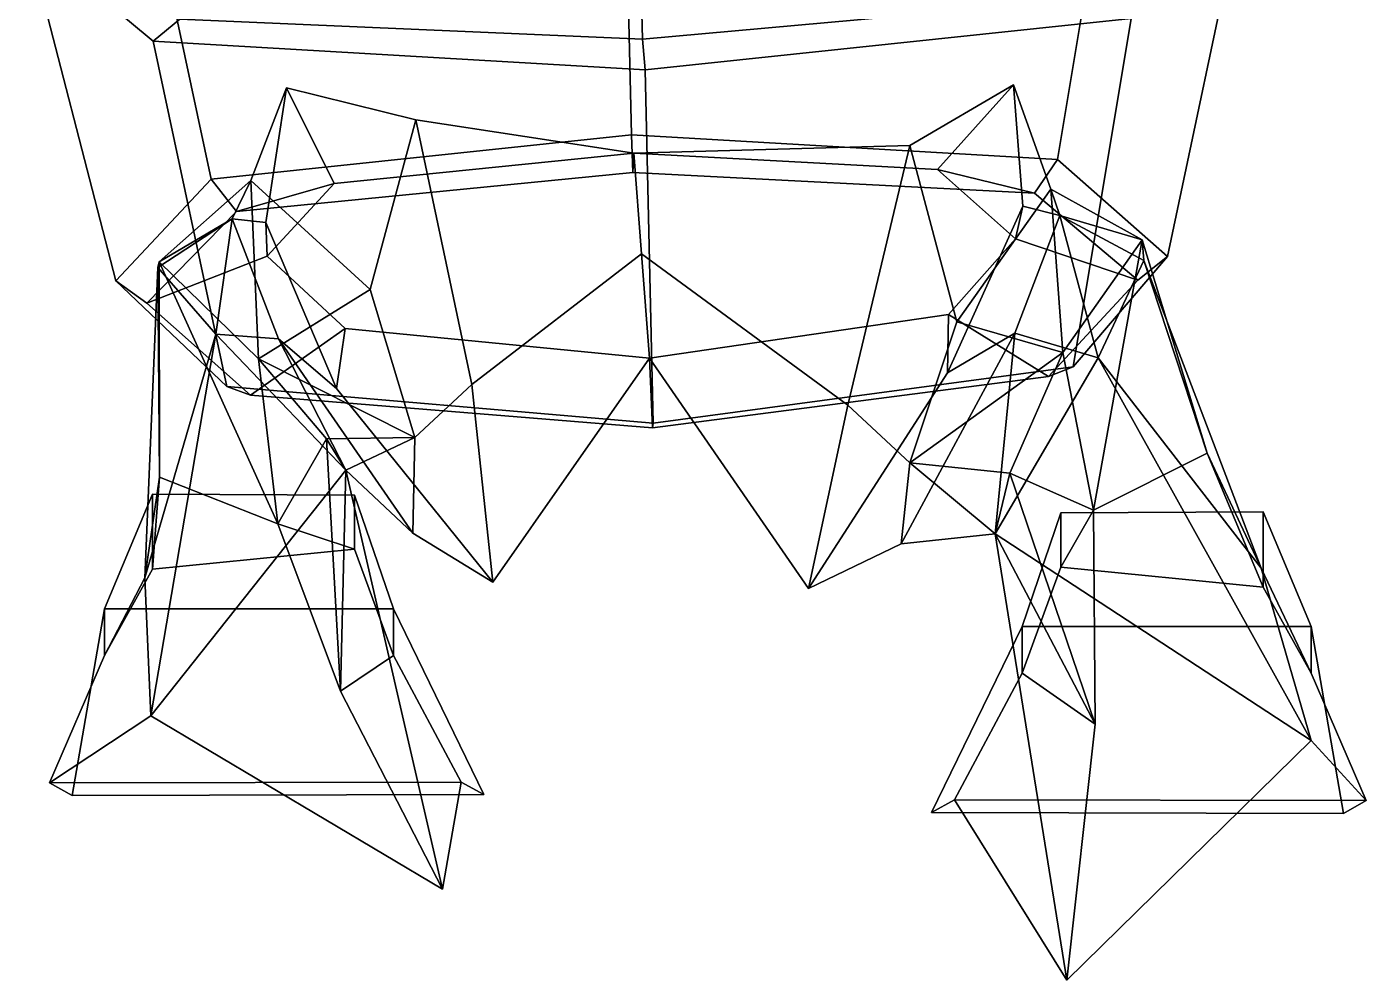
# Model space of a CAD drawing. Extents: x -187 to 187, y -184 to 294.
# Drawn here: x -105 to 120.7, y -184.1 to -23.4 of the extents above; entities that cross this region are included whole.
import ezdxf

# ---------------------------------------------------------------- set-up
doc = ezdxf.new("R2010")
doc.units = 0

msp = doc.modelspace()

# ---------------------------------------------------------------- linework, layer by layer
for points in [[(-3.126848, -41.605831, 157.593658), (-4.479891, 17.923294, 152.316315), (-86.348366, 9.149524, 111.30555), (-73.916824, -49.078041, 116.60762)], [(-3.126848, -41.605831, 157.593658), (68.652336, -45.7705, 118.113564), (78.425255, 12.972208, 113.046036), (-4.479891, 17.923294, 152.316315)], [(78.425255, 12.972208, 113.046036), (68.652336, -45.7705, 118.113564), (87.233093, -62.09948, 19.743565), (99.602646, -3.296536, 14.703467)], [(-86.348366, 9.149524, 111.30555), (-104.986092, -8.042902, 12.542408), (-89.957901, -66.210228, 17.871906), (-73.916824, -49.078041, 116.60762)], [(-79.215431, -22.082144, -80.865662), (-2.065853, 7.363235, -109.576958), (-1.227257, -25.452917, -115.122917)], [(76.18502, -18.476934, -79.224174), (-1.227257, -25.452917, -115.122917), (-2.065853, 7.363235, -109.576958)], [(87.233093, -62.09948, 19.743565), (71.304932, -80.719582, -87.756783), (81.07785, -21.976881, -92.82431), (99.602646, -3.296536, 14.703467)], [(-83.695763, -25.799551, -94.564812), (-104.986092, -8.042902, 12.542408), (-99.156784, -6.634664, 12.491493), (-79.215431, -22.082144, -80.865662)], [(-89.957901, -66.210228, 17.871906), (-104.986092, -8.042902, 12.542408), (-83.695763, -25.799551, -94.564812), (-71.264214, -84.027115, -89.262741)], [(81.07785, -21.976881, -92.82431), (-0.796108, -30.634163, -133.830887), (-1.227257, -25.452917, -115.122917), (76.18502, -18.476934, -79.224174)], [(-83.695763, -25.799551, -94.564812), (-79.215431, -22.082144, -80.865662), (-1.227257, -25.452917, -115.122917), (-0.796108, -30.634163, -133.830887)], [(71.304932, -80.719582, -87.756783), (0.560266, -90.185051, -128.566132), (-0.796108, -30.634163, -133.830887), (81.07785, -21.976881, -92.82431)], [(-71.264214, -84.027115, -89.262741), (-83.695763, -25.799551, -94.564812), (-0.796108, -30.634163, -133.830887), (0.560266, -90.185051, -128.566132)], [(-67.231628, -49.316982, 23.684855), (-61.219753, -33.702869, 47.994751), (-64.684685, -56.345417, 3.835907), (-70.369431, -55.770741, 0.690508)], [(-47.129017, -67.6894, 59.325424), (-39.415585, -39.046085, 90.356926), (-61.219753, -33.702869, 47.994751), (-67.231628, -49.316982, 23.684855)], [(-53.181587, -49.819527, 88.359421), (-64.471985, -62.054539, 17.826143), (-64.684685, -56.345417, 3.835907), (-61.219753, -33.702869, 47.994751)], [(-2.699945, -44.712799, 117.803055), (-53.181587, -49.819527, 88.359421), (-61.219753, -33.702869, 47.994751), (-39.415585, -39.046085, 90.356926)], [(-2.699945, -44.712799, 117.803055), (43.773079, -43.39711, 93.957283), (61.24826, -33.175507, 48.689381), (48.480534, -47.46101, 89.433273)], [(51.699409, -73.114716, 60.5233), (67.57608, -50.740479, 22.630728), (61.24826, -33.175507, 48.689381), (43.773079, -43.39711, 93.957283)], [(48.480534, -47.46101, 89.433273), (61.24826, -33.175507, 48.689381), (62.833324, -53.611179, 3.17689), (61.58522, -59.130077, 19.157677)], [(67.57608, -50.740479, 22.630728), (69.049683, -55.199757, -1.196789), (62.833324, -53.611179, 3.17689), (61.24826, -33.175507, 48.689381)], [(-47.129017, -67.6894, 59.325424), (-39.603508, -92.583336, 38.977379), (-30.002028, -83.685555, 32.673679), (-39.415585, -39.046085, 90.356926)], [(-1.415741, -61.63271, 18.134983), (-2.699945, -44.712799, 117.803055), (-39.415585, -39.046085, 90.356926), (-30.002028, -83.685555, 32.673679)], [(-3.126848, -41.605831, 157.593658), (-73.916824, -49.078041, 116.60762), (-69.625969, -54.527298, 107.071053), (-2.851008, -47.967602, 143.398651)], [(-3.126848, -41.605831, 157.593658), (-2.851008, -47.967602, 143.398651), (64.79261, -51.408848, 108.490906), (68.652336, -45.7705, 118.113564)], [(-2.851008, -47.967602, 143.398651), (-69.625969, -54.527298, 107.071053), (-53.181587, -49.819527, 88.359421), (-2.699945, -44.712799, 117.803055)], [(-2.851008, -47.967602, 143.398651), (-2.699945, -44.712799, 117.803055), (48.480534, -47.46101, 89.433273), (64.79261, -51.408848, 108.490906)], [(33.358456, -87.154129, 36.106113), (43.773079, -43.39711, 93.957283), (-2.699945, -44.712799, 117.803055), (-1.415741, -61.63271, 18.134983)], [(51.699409, -73.114716, 60.5233), (43.773079, -43.39711, 93.957283), (33.358456, -87.154129, 36.106113), (43.814308, -96.859138, 40.087353)], [(68.652336, -45.7705, 118.113564), (64.79261, -51.408848, 108.490906), (82.2267, -66.077118, 20.031902), (87.233093, -62.09948, 19.743565)], [(-73.916824, -49.078041, 116.60762), (-89.957901, -66.210228, 17.871906), (-84.776085, -69.9515, 18.26786), (-69.625969, -54.527298, 107.071053)], [(-65.946548, -79.31768, 76.919052), (-67.231628, -49.316982, 23.684855), (-82.668358, -62.983429, 45.84919)], [(-82.668358, -62.983429, 45.84919), (-67.231628, -49.316982, 23.684855), (-70.369431, -55.770741, 0.690508)], [(-65.946548, -79.31768, 76.919052), (-47.129017, -67.6894, 59.325424), (-67.231628, -49.316982, 23.684855)], [(64.79261, -51.408848, 108.490906), (48.480534, -47.46101, 89.433273), (61.58522, -59.130077, 19.157677), (82.2267, -66.077118, 20.031902)], [(-69.625969, -54.527298, 107.071053), (-84.776085, -69.9515, 18.26786), (-64.471985, -62.054539, 17.826143), (-53.181587, -49.819527, 88.359421)], [(69.594414, -78.297493, 74.42836), (67.57608, -50.740479, 22.630728), (51.699409, -73.114716, 60.5233)], [(69.594414, -78.297493, 74.42836), (82.95578, -59.305244, 41.382126), (67.57608, -50.740479, 22.630728)], [(82.95578, -59.305244, 41.382126), (69.049683, -55.199757, -1.196789), (67.57608, -50.740479, 22.630728)], [(61.58522, -59.130077, 19.157677), (62.833324, -53.611179, 3.17689), (50.160908, -81.693474, -34.546967), (50.335434, -71.90007, -54.526928)], [(69.049683, -55.199757, -1.196789), (61.482124, -75.046783, -11.669995), (50.160908, -81.693474, -34.546967), (62.833324, -53.611179, 3.17689)], [(-82.668358, -62.983429, 45.84919), (-70.369431, -55.770741, 0.690508), (-82.914261, -63.939262, 25.269993)], [(-82.914261, -63.939262, 25.269993), (-70.369431, -55.770741, 0.690508), (-73.108864, -75.197731, 15.218705)], [(-73.108864, -75.197731, 15.218705), (-70.369431, -55.770741, 0.690508), (-62.574604, -75.990608, -9.979212)], [(-70.369431, -55.770741, 0.690508), (-64.684685, -56.345417, 3.835907), (-52.784237, -84.347824, -34.997944), (-62.574604, -75.990608, -9.979212)], [(-64.471985, -62.054539, 17.826143), (-51.326691, -74.258583, -55.60078), (-52.784237, -84.347824, -34.997944), (-64.684685, -56.345417, 3.835907)], [(75.533463, -79.167, 9.734867), (61.482124, -75.046783, -11.669995), (69.049683, -55.199757, -1.196789)], [(82.95578, -59.305244, 41.382126), (83.242111, -62.770077, 19.881268), (69.049683, -55.199757, -1.196789)], [(83.242111, -62.770077, 19.881268), (75.533463, -79.167, 9.734867), (69.049683, -55.199757, -1.196789)], [(82.2267, -66.077118, 20.031902), (61.58522, -59.130077, 19.157677), (50.335434, -71.90007, -54.526928), (67.140038, -82.337242, -73.695251)], [(74.735092, -104.838234, 54.727467), (82.95578, -59.305244, 41.382126), (69.594414, -78.297493, 74.42836)], [(93.905197, -95.222252, 26.281544), (82.95578, -59.305244, 41.382126), (74.735092, -104.838234, 54.727467)], [(93.905197, -95.222252, 26.281544), (83.242111, -62.770077, 19.881268), (82.95578, -59.305244, 41.382126)], [(-84.776085, -69.9515, 18.26786), (-67.278542, -85.455681, -75.115105), (-51.326691, -74.258583, -55.60078), (-64.471985, -62.054539, 17.826143)], [(-82.638763, -99.287155, 21.800533), (-82.668358, -62.983429, 45.84919), (-82.914261, -63.939262, 25.269993)], [(-62.662067, -107.160294, 50.103584), (-65.946548, -79.31768, 76.919052), (-82.668358, -62.983429, 45.84919)], [(-82.638763, -99.287155, 21.800533), (-62.662067, -107.160294, 50.103584), (-82.668358, -62.983429, 45.84919)], [(-0.080074, -79.230659, -85.52713), (-1.415741, -61.63271, 18.134983), (-30.002028, -83.685555, 32.673679), (-26.43787, -116.961395, -37.324142)], [(33.358456, -87.154129, 36.106113), (-1.415741, -61.63271, 18.134983), (-0.080074, -79.230659, -85.52713), (26.715611, -118.040146, -34.098648)], [(87.233093, -62.09948, 19.743565), (82.2267, -66.077118, 20.031902), (67.140038, -82.337242, -73.695251), (71.304932, -80.719582, -87.756783)], [(102.975288, -114.641479, 3.839489), (75.533463, -79.167, 9.734867), (83.242111, -62.770077, 19.881268)], [(102.975288, -114.641479, 3.839489), (83.242111, -62.770077, 19.881268), (93.905197, -95.222252, 26.281544)], [(-85.124901, -116.248703, -5.220485), (-82.638763, -99.287155, 21.800533), (-82.914261, -63.939262, 25.269993)], [(-85.124901, -116.248703, -5.220485), (-82.914261, -63.939262, 25.269993), (-73.108864, -75.197731, 15.218705)], [(-89.957901, -66.210228, 17.871906), (-71.264214, -84.027115, -89.262741), (-67.278542, -85.455681, -75.115105), (-84.776085, -69.9515, 18.26786)], [(-65.946548, -79.31768, 76.919052), (-39.603508, -92.583336, 38.977379), (-47.129017, -67.6894, 59.325424)], [(50.335434, -71.90007, -54.526928), (50.160908, -81.693474, -34.546967), (26.715611, -118.040146, -34.098648), (-0.080074, -79.230659, -85.52713)], [(67.140038, -82.337242, -73.695251), (50.335434, -71.90007, -54.526928), (-0.080074, -79.230659, -85.52713), (0.411926, -90.958061, -109.840111)], [(-67.278542, -85.455681, -75.115105), (0.411926, -90.958061, -109.840111), (-0.080074, -79.230659, -85.52713), (-51.326691, -74.258583, -55.60078)], [(-51.326691, -74.258583, -55.60078), (-0.080074, -79.230659, -85.52713), (-26.43787, -116.961395, -37.324142), (-52.784237, -84.347824, -34.997944)], [(69.594414, -78.297493, 74.42836), (51.699409, -73.114716, 60.5233), (43.814308, -96.859138, 40.087353)], [(-84.086281, -139.522842, -42.51516), (-85.124901, -116.248703, -5.220485), (-73.108864, -75.197731, 15.218705)], [(-84.086281, -139.522842, -42.51516), (-73.108864, -75.197731, 15.218705), (-51.239632, -98.108917, 29.795233)], [(-73.108864, -75.197731, 15.218705), (-62.574604, -75.990608, -9.979212), (-51.239632, -98.108917, 29.795233)], [(-62.574604, -75.990608, -9.979212), (-52.784237, -84.347824, -34.997944), (-26.43787, -116.961395, -37.324142), (-39.964355, -108.725731, 7.534552)], [(-51.239632, -98.108917, 29.795233), (-62.574604, -75.990608, -9.979212), (-39.964355, -108.725731, 7.534552)], [(61.482124, -75.046783, -11.669995), (42.324089, -110.509003, 7.752942), (26.715611, -118.040146, -34.098648), (50.160908, -81.693474, -34.546967)], [(58.175453, -108.85405, 25.740276), (42.324089, -110.509003, 7.752942), (61.482124, -75.046783, -11.669995)], [(75.533463, -79.167, 9.734867), (58.175453, -108.85405, 25.740276), (61.482124, -75.046783, -11.669995)], [(69.594414, -78.297493, 74.42836), (43.814308, -96.859138, 40.087353), (60.62751, -98.606194, 55.991478)], [(74.735092, -104.838234, 54.727467), (69.594414, -78.297493, 74.42836), (60.62751, -98.606194, 55.991478)], [(-65.946548, -79.31768, 76.919052), (-54.504799, -92.830475, 58.873367), (-39.603508, -92.583336, 38.977379)], [(-62.662067, -107.160294, 50.103584), (-54.504799, -92.830475, 58.873367), (-65.946548, -79.31768, 76.919052)], [(71.304932, -80.719582, -87.756783), (67.140038, -82.337242, -73.695251), (0.411926, -90.958061, -109.840111), (0.560266, -90.185051, -128.566132)], [(111.433388, -143.637817, -27.596563), (58.175453, -108.85405, 25.740276), (75.533463, -79.167, 9.734867)], [(111.433388, -143.637817, -27.596563), (75.533463, -79.167, 9.734867), (102.975288, -114.641479, 3.839489)], [(-71.264214, -84.027115, -89.262741), (0.560266, -90.185051, -128.566132), (0.411926, -90.958061, -109.840111), (-67.278542, -85.455681, -75.115105)], [(-39.603508, -92.583336, 38.977379), (-39.964355, -108.725731, 7.534552), (-26.43787, -116.961395, -37.324142), (-30.002028, -83.685555, 32.673679)], [(43.814308, -96.859138, 40.087353), (33.358456, -87.154129, 36.106113), (26.715611, -118.040146, -34.098648), (42.324089, -110.509003, 7.752942)], [(-52.155159, -135.329178, 19.938122), (-54.504799, -92.830475, 58.873367), (-62.662067, -107.160294, 50.103584)], [(-54.504799, -92.830475, 58.873367), (-51.239632, -98.108917, 29.795233), (-39.603508, -92.583336, 38.977379)], [(-52.155159, -135.329178, 19.938122), (-51.239632, -98.108917, 29.795233), (-54.504799, -92.830475, 58.873367)], [(-51.239632, -98.108917, 29.795233), (-39.964355, -108.725731, 7.534552), (-39.603508, -92.583336, 38.977379)], [(58.175453, -108.85405, 25.740276), (43.814308, -96.859138, 40.087353), (42.324089, -110.509003, 7.752942)], [(60.62751, -98.606194, 55.991478), (43.814308, -96.859138, 40.087353), (58.175453, -108.85405, 25.740276)], [(74.735092, -104.838234, 54.727467), (69.249413, -114.432213, 60.256474), (103.322716, -117.804131, 60.256474), (93.905197, -95.222252, 26.281544)], [(102.975288, -114.641479, 3.839489), (93.905197, -95.222252, 26.281544), (103.322716, -117.804131, 60.256474), (111.416473, -132.323959, 68.290146)], [(-85.124901, -116.248703, -5.220485), (-91.910698, -129.330063, 60.481144), (-83.816948, -114.810242, 52.447468), (-82.638763, -99.287155, 21.800533)], [(-34.952396, -168.706589, -7.523606), (-84.086281, -139.522842, -42.51516), (-51.239632, -98.108917, 29.795233)], [(-62.662067, -107.160294, 50.103584), (-82.638763, -99.287155, 21.800533), (-83.816948, -114.810242, 52.447468), (-49.743637, -111.438324, 52.447468)], [(-34.952396, -168.706589, -7.523606), (-51.239632, -98.108917, 29.795233), (-52.155159, -135.329178, 19.938122)], [(75.046028, -140.929153, 30.782587), (60.62751, -98.606194, 55.991478), (58.175453, -108.85405, 25.740276)], [(75.046028, -140.929153, 30.782587), (74.735092, -104.838234, 54.727467), (60.62751, -98.606194, 55.991478)], [(-43.22208, -121.47332, 121.30751), (-49.743641, -102.311806, 106.00528), (-83.816948, -102.138145, 106.00528), (-91.910706, -121.47332, 121.30751)], [(-91.910706, -121.47332, 121.30751), (-83.816948, -102.138145, 106.00528), (-83.816948, -114.810242, 52.447468), (-91.910698, -129.330063, 60.481144)], [(-49.743641, -102.311806, 106.00528), (-49.743637, -111.438324, 52.447468), (-83.816948, -114.810242, 52.447468), (-83.816948, -102.138145, 106.00528)], [(-43.22208, -121.47332, 121.30751), (-43.222076, -129.330063, 60.481144), (-49.743637, -111.438324, 52.447468), (-49.743641, -102.311806, 106.00528)], [(75.046028, -140.929153, 30.782587), (62.727848, -132.323959, 68.290146), (69.249413, -114.432213, 60.256474), (74.735092, -104.838234, 54.727467)], [(62.727852, -124.467216, 129.116516), (69.249413, -105.305702, 113.814285), (69.249413, -114.432213, 60.256474), (62.727848, -132.323959, 68.290146)], [(62.727852, -124.467216, 129.116516), (111.416473, -124.467216, 129.116516), (103.322716, -105.132042, 113.814285), (69.249413, -105.305702, 113.814285)], [(69.249413, -105.305702, 113.814285), (103.322716, -105.132042, 113.814285), (103.322716, -117.804131, 60.256474), (69.249413, -114.432213, 60.256474)], [(111.416473, -124.467216, 129.116516), (111.416473, -132.323959, 68.290146), (103.322716, -117.804131, 60.256474), (103.322716, -105.132042, 113.814285)], [(-52.155159, -135.329178, 19.938122), (-62.662067, -107.160294, 50.103584), (-49.743637, -111.438324, 52.447468), (-43.222076, -129.330063, 60.481144)], [(70.251587, -184.057297, 10.244978), (75.046028, -140.929153, 30.782587), (58.175453, -108.85405, 25.740276)], [(70.251587, -184.057297, 10.244978), (58.175453, -108.85405, 25.740276), (111.433388, -143.637817, -27.596563)], [(111.433388, -143.637817, -27.596563), (102.975288, -114.641479, 3.839489), (111.416473, -132.323959, 68.290146), (120.69194, -153.780823, 60.639038)], [(-84.086281, -139.522842, -42.51516), (-101.186172, -150.786926, 52.830032), (-91.910698, -129.330063, 60.481144), (-85.124901, -116.248703, -5.220485)], [(-97.360626, -152.948318, 121.30751), (-91.910706, -121.47332, 121.30751), (-91.910698, -129.330063, 60.481144), (-101.186172, -150.786926, 52.830032)], [(-27.97006, -152.774643, 121.30751), (-43.22208, -121.47332, 121.30751), (-91.910706, -121.47332, 121.30751), (-97.360626, -152.948318, 121.30751)], [(-27.97006, -152.774643, 121.30751), (-31.795612, -150.687683, 49.004471), (-43.222076, -129.330063, 60.481144), (-43.22208, -121.47332, 121.30751)], [(47.47583, -155.768539, 129.116516), (116.866394, -155.942215, 129.116516), (111.416473, -124.467216, 129.116516), (62.727852, -124.467216, 129.116516)], [(47.47583, -155.768539, 129.116516), (62.727852, -124.467216, 129.116516), (62.727848, -132.323959, 68.290146), (51.301384, -153.68158, 56.813473)], [(116.866394, -155.942215, 129.116516), (120.69194, -153.780823, 60.639038), (111.416473, -132.323959, 68.290146), (111.416473, -124.467216, 129.116516)], [(-34.952396, -168.706589, -7.523606), (-52.155159, -135.329178, 19.938122), (-43.222076, -129.330063, 60.481144), (-31.795612, -150.687683, 49.004471)], [(70.251587, -184.057297, 10.244978), (51.301384, -153.68158, 56.813473), (62.727848, -132.323959, 68.290146), (75.046028, -140.929153, 30.782587)], [(-84.086281, -139.522842, -42.51516), (-34.952396, -168.706589, -7.523606), (-31.795612, -150.687683, 49.004471), (-101.186172, -150.786926, 52.830032)], [(111.433388, -143.637817, -27.596563), (120.69194, -153.780823, 60.639038), (51.301384, -153.68158, 56.813473), (70.251587, -184.057297, 10.244978)], [(-97.360626, -152.948318, 121.30751), (-101.186172, -150.786926, 52.830032), (-31.795612, -150.687683, 49.004471), (-27.97006, -152.774643, 121.30751)], [(116.866394, -155.942215, 129.116516), (47.47583, -155.768539, 129.116516), (51.301384, -153.68158, 56.813473), (120.69194, -153.780823, 60.639038)]]:
    msp.add_3dface(points)

doc.saveas('drawing.dxf')
